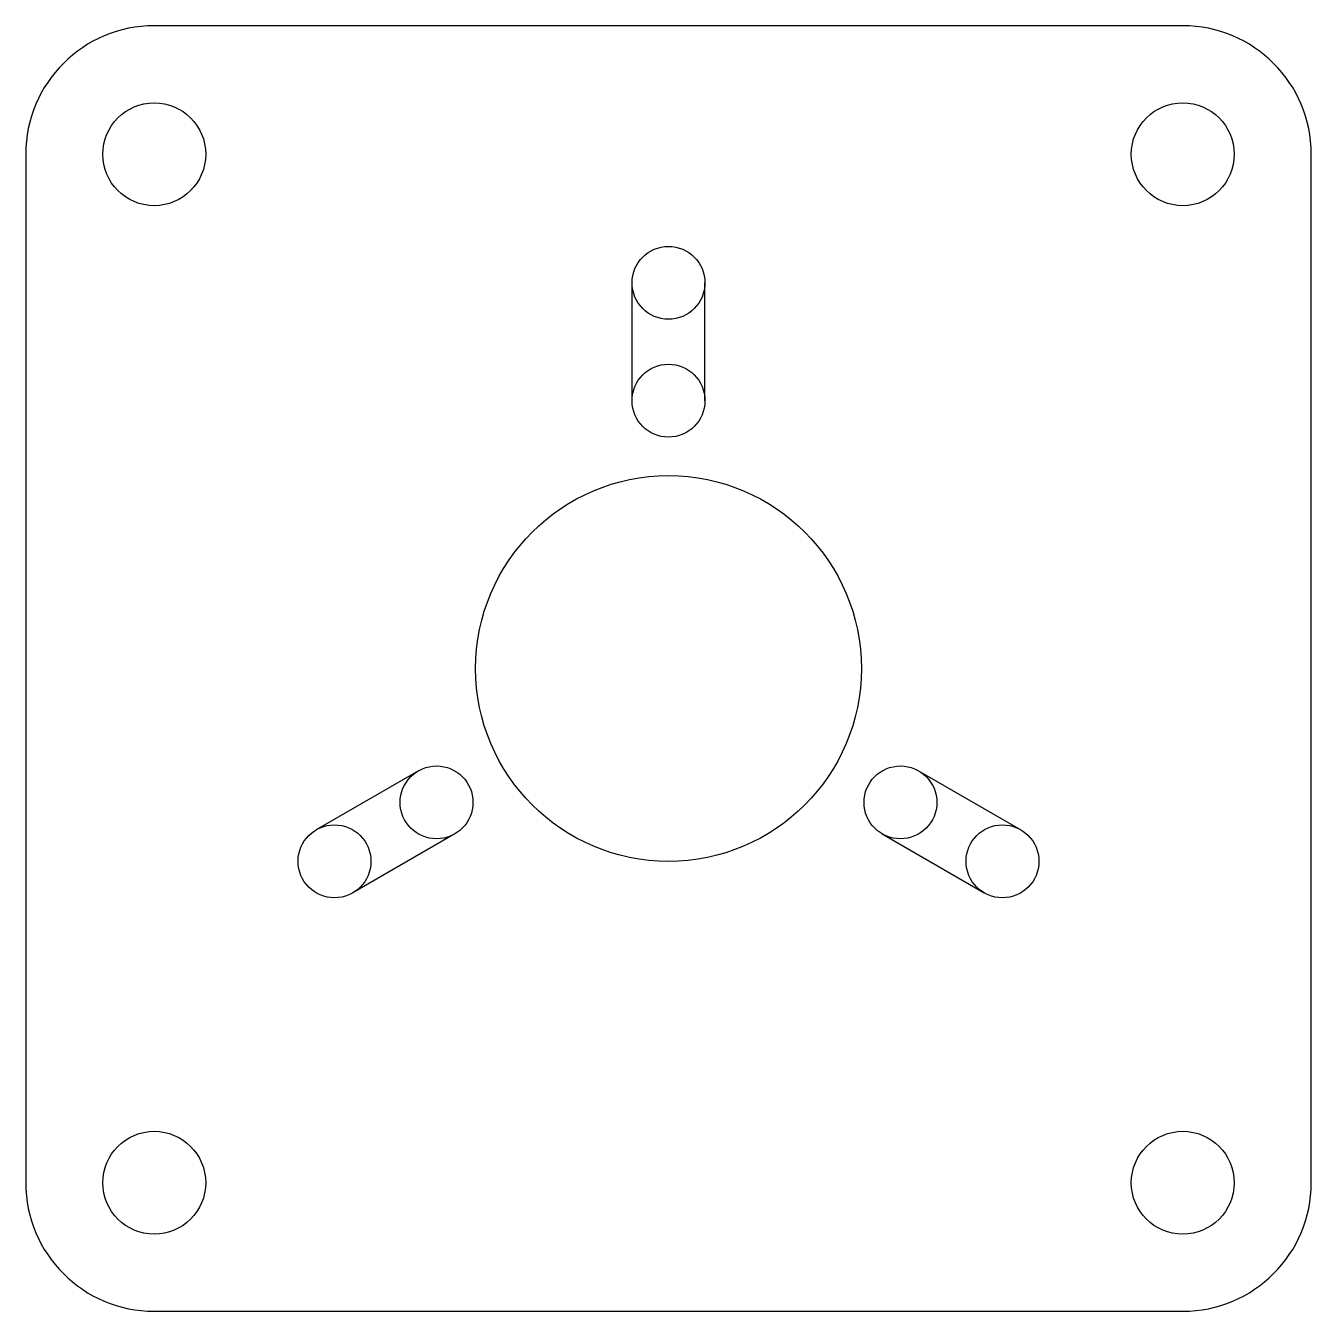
# Model space of a CAD drawing. Extents: x 0 to 60, y 0 to 60.
import ezdxf

# ---------------------------------------------------------------- set-up
doc = ezdxf.new("R2010")
doc.units = 0

msp = doc.modelspace()

# ---------------------------------------------------------------- linework, layer by layer
for p, q in [((54, 60), (6, 60)), ((0, 54), (0, 6)), ((60, 6), (60, 54)), ((28.3, 42.5), (28.3, 48)), ((31.7, 42.5), (31.7, 48)), ((18.325, 25.222), (13.562, 22.472)), ((41.675, 25.222), (46.438, 22.472)), ((20.025, 22.278), (15.262, 19.528)), ((39.975, 22.278), (44.738, 19.528)), ((6, 0), (54, 0))]:
    msp.add_line(p, q)
for centre, radius in [((6, 54), 2.4), ((54, 54), 2.4), ((30, 48), 1.7), ((30, 42.5), 1.7), ((30, 30), 9), ((19.175, 23.75), 1.7), ((40.825, 23.75), 1.7), ((14.412, 21), 1.7), ((45.588, 21), 1.7), ((6, 6), 2.4), ((54, 6), 2.4)]:
    msp.add_circle(centre, radius)
for centre, start, end in [((6, 54), 90, 180), ((54, 54), 0, 90), ((6, 6), 180, 270), ((54, 6), 270, 360)]:
    msp.add_arc(centre, 6, start, end)

doc.saveas('drawing.dxf')
